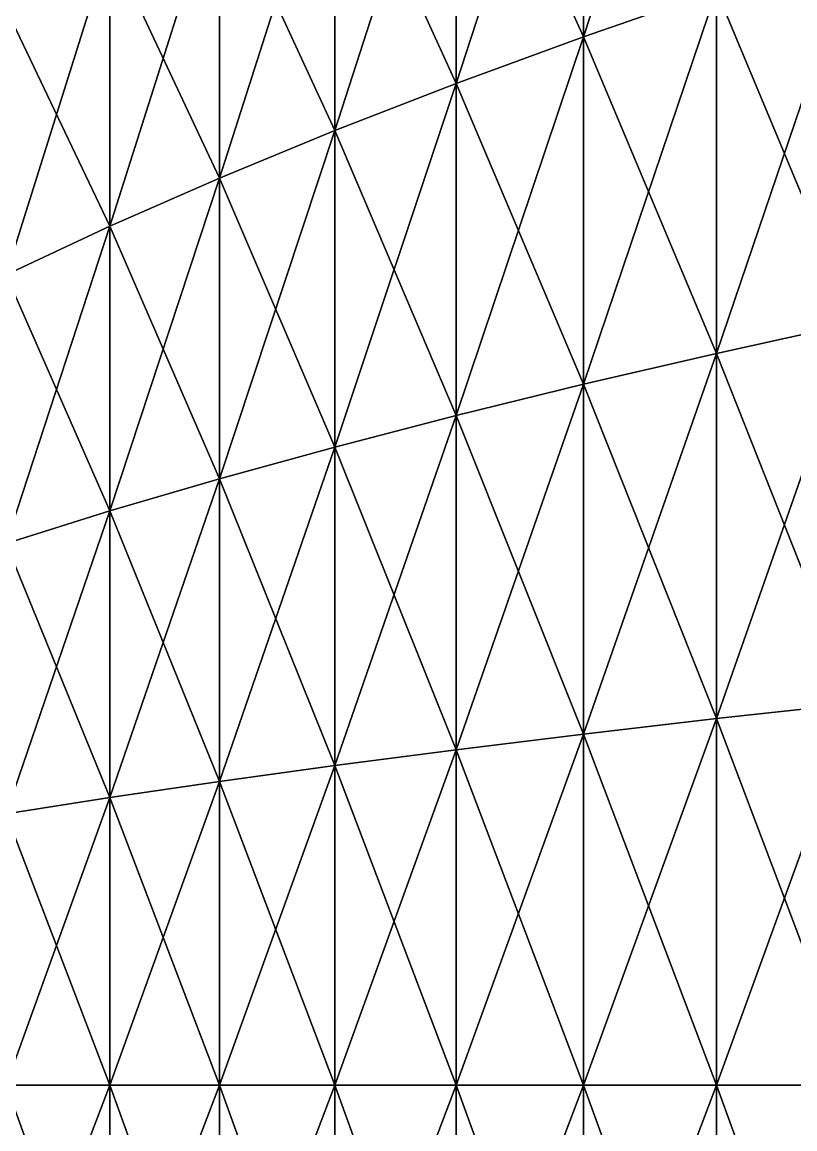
# Model space of a CAD drawing. Header units: inches. Extents: x 0 to 100, y -254 to 254.
# Drawn here: x 22.31 to 43.11, y -1.18 to 28.61 of the extents above; entities that cross this region are included whole.
import ezdxf

# ---------------------------------------------------------------- set-up
doc = ezdxf.new("R2010")
doc.units = ezdxf.units.IN
doc.header["$LTSCALE"] = 125.488919
doc.header["$MEASUREMENT"] = 0
doc.layers.add('1', color=7, linetype='CONTINUOUS')
doc.layers.add('3', color=7, linetype='CONTINUOUS')

msp = doc.modelspace()

# ---------------------------------------------------------------- linework, layer by layer
at = {"layer": '1', "linetype": 'CONTINUOUS'}
for points in [[(37.424, 28.213, -160.005), (33.998, 35.8, -151.05), (37.424, 37.469, -158.093), (37.424, 28.213, -160.005)], [(37.424, 28.213, -160.005), (37.424, 37.469, -158.093), (41.004, 29.457, -167.058), (37.424, 28.213, -160.005)], [(33.998, 26.956, -152.876), (30.73, 34.114, -143.937), (33.998, 35.8, -151.05), (33.998, 26.956, -152.876)], [(33.998, 26.956, -152.876), (33.998, 35.8, -151.05), (37.424, 28.213, -160.005), (33.998, 26.956, -152.876)], [(30.73, 25.687, -145.677), (27.62, 32.412, -136.757), (30.73, 34.114, -143.937), (30.73, 25.687, -145.677)], [(30.73, 25.687, -145.677), (30.73, 34.114, -143.937), (33.998, 26.956, -152.876), (30.73, 25.687, -145.677)], [(27.62, 24.405, -138.41), (24.67, 30.695, -129.513), (27.62, 32.412, -136.757), (27.62, 24.405, -138.41)], [(27.62, 24.405, -138.41), (27.62, 32.412, -136.757), (30.73, 25.687, -145.677), (27.62, 24.405, -138.41)], [(24.67, 23.113, -131.078), (21.88, 28.964, -122.209), (24.67, 30.695, -129.513), (24.67, 23.113, -131.078)], [(24.67, 23.113, -131.078), (24.67, 30.695, -129.513), (27.62, 24.405, -138.41), (24.67, 23.113, -131.078)], [(44.739, 20.516, -175.525), (41.004, 29.457, -167.058), (44.739, 30.687, -174.035), (44.739, 20.516, -175.525)], [(41.004, 19.693, -168.489), (37.424, 28.213, -160.005), (41.004, 29.457, -167.058), (41.004, 19.693, -168.489)], [(41.004, 19.693, -168.489), (41.004, 29.457, -167.058), (44.739, 20.516, -175.525), (41.004, 19.693, -168.489)], [(21.88, 21.809, -123.686), (21.88, 28.964, -122.209), (24.67, 23.113, -131.078), (21.88, 21.809, -123.686)], [(37.424, 18.862, -161.374), (33.998, 26.956, -152.876), (37.424, 28.213, -160.005), (37.424, 18.862, -161.374)], [(37.424, 18.862, -161.374), (37.424, 28.213, -160.005), (41.004, 19.693, -168.489), (37.424, 18.862, -161.374)], [(33.998, 18.022, -154.185), (30.73, 25.687, -145.677), (33.998, 26.956, -152.876), (33.998, 18.022, -154.185)], [(33.998, 18.022, -154.185), (33.998, 26.956, -152.876), (37.424, 18.862, -161.374), (33.998, 18.022, -154.185)], [(30.73, 17.173, -146.924), (27.62, 24.405, -138.41), (30.73, 25.687, -145.677), (30.73, 17.173, -146.924)], [(30.73, 17.173, -146.924), (30.73, 25.687, -145.677), (33.998, 18.022, -154.185), (30.73, 17.173, -146.924)], [(27.62, 16.316, -139.595), (24.67, 23.113, -131.078), (27.62, 24.405, -138.41), (27.62, 16.316, -139.595)], [(27.62, 16.316, -139.595), (27.62, 24.405, -138.41), (30.73, 17.173, -146.924), (27.62, 16.316, -139.595)], [(24.67, 15.452, -132.2), (21.88, 21.809, -123.686), (24.67, 23.113, -131.078), (24.67, 15.452, -132.2)], [(24.67, 15.452, -132.2), (24.67, 23.113, -131.078), (27.62, 16.316, -139.595), (24.67, 15.452, -132.2)], [(21.88, 14.581, -124.745), (21.88, 21.809, -123.686), (24.67, 15.452, -132.2), (21.88, 14.581, -124.745)], [(44.739, 10.275, -176.421), (41.004, 19.693, -168.489), (44.739, 20.516, -175.525), (44.739, 10.275, -176.421)], [(41.004, 9.863, -169.349), (37.424, 18.862, -161.374), (41.004, 19.693, -168.489), (41.004, 9.863, -169.349)], [(41.004, 9.863, -169.349), (41.004, 19.693, -168.489), (44.739, 10.275, -176.421), (41.004, 9.863, -169.349)], [(37.424, 9.447, -162.198), (33.998, 18.022, -154.185), (37.424, 18.862, -161.374), (37.424, 9.447, -162.198)], [(37.424, 9.447, -162.198), (37.424, 18.862, -161.374), (41.004, 9.863, -169.349), (37.424, 9.447, -162.198)], [(33.998, 9.026, -154.972), (30.73, 17.173, -146.924), (33.998, 18.022, -154.185), (33.998, 9.026, -154.972)], [(33.998, 9.026, -154.972), (33.998, 18.022, -154.185), (37.424, 9.447, -162.198), (33.998, 9.026, -154.972)], [(30.73, 8.601, -147.674), (27.62, 16.316, -139.595), (30.73, 17.173, -146.924), (30.73, 8.601, -147.674)], [(30.73, 8.601, -147.674), (30.73, 17.173, -146.924), (33.998, 9.026, -154.972), (30.73, 8.601, -147.674)], [(27.62, 8.172, -140.307), (24.67, 15.452, -132.2), (27.62, 16.316, -139.595), (27.62, 8.172, -140.307)], [(27.62, 8.172, -140.307), (27.62, 16.316, -139.595), (30.73, 8.601, -147.674), (27.62, 8.172, -140.307)], [(24.67, 7.739, -132.875), (21.88, 14.581, -124.745), (24.67, 15.452, -132.2), (24.67, 7.739, -132.875)], [(24.67, 7.739, -132.875), (24.67, 15.452, -132.2), (27.62, 8.172, -140.307), (24.67, 7.739, -132.875)], [(21.88, 7.303, -125.381), (21.88, 14.581, -124.745), (24.67, 7.739, -132.875), (21.88, 7.303, -125.381)], [(44.739, 0, -176.72), (41.004, 9.863, -169.349), (44.739, 10.275, -176.421), (44.739, 0, -176.72)], [(41.004, 0, -169.636), (37.424, 9.447, -162.198), (41.004, 9.863, -169.349), (41.004, 0, -169.636)], [(41.004, 0, -169.636), (41.004, 9.863, -169.349), (44.739, 0, -176.72), (41.004, 0, -169.636)], [(37.424, 0, -162.473), (33.998, 9.026, -154.972), (37.424, 9.447, -162.198), (37.424, 0, -162.473)], [(37.424, 0, -162.473), (37.424, 9.447, -162.198), (41.004, 0, -169.636), (37.424, 0, -162.473)], [(33.998, 0, -155.235), (30.73, 8.601, -147.674), (33.998, 9.026, -154.972), (33.998, 0, -155.235)], [(33.998, 0, -155.235), (33.998, 9.026, -154.972), (37.424, 0, -162.473), (33.998, 0, -155.235)], [(30.73, 0, -147.924), (27.62, 8.172, -140.307), (30.73, 8.601, -147.674), (30.73, 0, -147.924)], [(30.73, 0, -147.924), (30.73, 8.601, -147.674), (33.998, 0, -155.235), (30.73, 0, -147.924)], [(27.62, 0, -140.545), (24.67, 7.739, -132.875), (27.62, 8.172, -140.307), (27.62, 0, -140.545)], [(27.62, 0, -140.545), (27.62, 8.172, -140.307), (30.73, 0, -147.924), (27.62, 0, -140.545)], [(24.67, 0, -133.1), (21.88, 7.303, -125.381), (24.67, 7.739, -132.875), (24.67, 0, -133.1)], [(24.67, 0, -133.1), (24.67, 7.739, -132.875), (27.62, 0, -140.545), (24.67, 0, -133.1)], [(21.88, 0, -125.594), (21.88, 7.303, -125.381), (24.67, 0, -133.1), (21.88, 0, -125.594)], [(21.88, -7.303, -125.381), (21.88, 0, -125.594), (24.67, -7.739, -132.875), (21.88, -7.303, -125.381)], [(24.67, -7.739, -132.875), (21.88, 0, -125.594), (24.67, 0, -133.1), (24.67, -7.739, -132.875)], [(24.67, -7.739, -132.875), (24.67, 0, -133.1), (27.62, -8.172, -140.307), (24.67, -7.739, -132.875)], [(27.62, -8.172, -140.307), (24.67, 0, -133.1), (27.62, 0, -140.545), (27.62, -8.172, -140.307)], [(27.62, -8.172, -140.307), (27.62, 0, -140.545), (30.73, -8.601, -147.674), (27.62, -8.172, -140.307)], [(30.73, -8.601, -147.674), (27.62, 0, -140.545), (30.73, 0, -147.924), (30.73, -8.601, -147.674)], [(30.73, -8.601, -147.674), (30.73, 0, -147.924), (33.998, -9.026, -154.972), (30.73, -8.601, -147.674)], [(33.998, -9.026, -154.972), (30.73, 0, -147.924), (33.998, 0, -155.235), (33.998, -9.026, -154.972)], [(33.998, -9.026, -154.972), (33.998, 0, -155.235), (37.424, -9.447, -162.198), (33.998, -9.026, -154.972)], [(37.424, -9.447, -162.198), (33.998, 0, -155.235), (37.424, 0, -162.473), (37.424, -9.447, -162.198)], [(37.424, -9.447, -162.198), (37.424, 0, -162.473), (41.004, -9.863, -169.349), (37.424, -9.447, -162.198)], [(41.004, -9.863, -169.349), (37.424, 0, -162.473), (41.004, 0, -169.636), (41.004, -9.863, -169.349)], [(41.004, -9.863, -169.349), (41.004, 0, -169.636), (44.739, -10.275, -176.421), (41.004, -9.863, -169.349)], [(44.739, -10.275, -176.421), (41.004, 0, -169.636), (44.739, 0, -176.72), (44.739, -10.275, -176.421)]]:
    msp.add_3dface(points, dxfattribs=at)
at = {"layer": '3', "linetype": 'CONTINUOUS'}
for points in [[(37.424, 37.469, 158.093), (37.424, 28.213, 160.005), (41.004, 39.121, 165.063), (37.424, 37.469, 158.093)], [(41.004, 39.121, 165.063), (37.424, 28.213, 160.005), (41.004, 29.457, 167.058), (41.004, 39.121, 165.063)], [(33.998, 35.8, 151.05), (33.998, 26.956, 152.876), (37.424, 37.469, 158.093), (33.998, 35.8, 151.05)], [(37.424, 37.469, 158.093), (33.998, 26.956, 152.876), (37.424, 28.213, 160.005), (37.424, 37.469, 158.093)], [(30.73, 34.114, 143.937), (30.73, 25.687, 145.677), (33.998, 35.8, 151.05), (30.73, 34.114, 143.937)], [(33.998, 35.8, 151.05), (30.73, 25.687, 145.677), (33.998, 26.956, 152.876), (33.998, 35.8, 151.05)], [(27.62, 32.412, 136.757), (27.62, 24.405, 138.41), (30.73, 34.114, 143.937), (27.62, 32.412, 136.757)], [(30.73, 34.114, 143.937), (27.62, 24.405, 138.41), (30.73, 25.687, 145.677), (30.73, 34.114, 143.937)], [(24.67, 30.695, 129.513), (24.67, 23.113, 131.078), (27.62, 32.412, 136.757), (24.67, 30.695, 129.513)], [(27.62, 32.412, 136.757), (24.67, 23.113, 131.078), (27.62, 24.405, 138.41), (27.62, 32.412, 136.757)], [(21.88, 28.964, 122.209), (21.88, 21.809, 123.686), (24.67, 30.695, 129.513), (21.88, 28.964, 122.209)], [(24.67, 30.695, 129.513), (21.88, 21.809, 123.686), (24.67, 23.113, 131.078), (24.67, 30.695, 129.513)], [(41.004, 29.457, 167.058), (41.004, 19.693, 168.489), (44.739, 30.687, 174.035), (41.004, 29.457, 167.058)], [(44.739, 30.687, 174.035), (41.004, 19.693, 168.489), (44.739, 20.516, 175.525), (44.739, 30.687, 174.035)], [(37.424, 28.213, 160.005), (37.424, 18.862, 161.374), (41.004, 29.457, 167.058), (37.424, 28.213, 160.005)], [(41.004, 29.457, 167.058), (37.424, 18.862, 161.374), (41.004, 19.693, 168.489), (41.004, 29.457, 167.058)], [(33.998, 26.956, 152.876), (33.998, 18.022, 154.185), (37.424, 28.213, 160.005), (33.998, 26.956, 152.876)], [(37.424, 28.213, 160.005), (33.998, 18.022, 154.185), (37.424, 18.862, 161.374), (37.424, 28.213, 160.005)], [(30.73, 25.687, 145.677), (30.73, 17.173, 146.924), (33.998, 26.956, 152.876), (30.73, 25.687, 145.677)], [(33.998, 26.956, 152.876), (30.73, 17.173, 146.924), (33.998, 18.022, 154.185), (33.998, 26.956, 152.876)], [(27.62, 24.405, 138.41), (27.62, 16.316, 139.595), (30.73, 25.687, 145.677), (27.62, 24.405, 138.41)], [(30.73, 25.687, 145.677), (27.62, 16.316, 139.595), (30.73, 17.173, 146.924), (30.73, 25.687, 145.677)], [(24.67, 23.113, 131.078), (24.67, 15.452, 132.2), (27.62, 24.405, 138.41), (24.67, 23.113, 131.078)], [(27.62, 24.405, 138.41), (24.67, 15.452, 132.2), (27.62, 16.316, 139.595), (27.62, 24.405, 138.41)], [(21.88, 21.809, 123.686), (21.88, 14.581, 124.745), (24.67, 23.113, 131.078), (21.88, 21.809, 123.686)], [(24.67, 23.113, 131.078), (21.88, 14.581, 124.745), (24.67, 15.452, 132.2), (24.67, 23.113, 131.078)], [(41.004, 19.693, 168.489), (41.004, 9.863, 169.349), (44.739, 20.516, 175.525), (41.004, 19.693, 168.489)], [(44.739, 20.516, 175.525), (41.004, 9.863, 169.349), (44.739, 10.275, 176.421), (44.739, 20.516, 175.525)], [(37.424, 18.862, 161.374), (37.424, 9.447, 162.198), (41.004, 19.693, 168.489), (37.424, 18.862, 161.374)], [(41.004, 19.693, 168.489), (37.424, 9.447, 162.198), (41.004, 9.863, 169.349), (41.004, 19.693, 168.489)], [(33.998, 18.022, 154.185), (33.998, 9.026, 154.972), (37.424, 18.862, 161.374), (33.998, 18.022, 154.185)], [(37.424, 18.862, 161.374), (33.998, 9.026, 154.972), (37.424, 9.447, 162.198), (37.424, 18.862, 161.374)], [(30.73, 17.173, 146.924), (30.73, 8.601, 147.674), (33.998, 18.022, 154.185), (30.73, 17.173, 146.924)], [(33.998, 18.022, 154.185), (30.73, 8.601, 147.674), (33.998, 9.026, 154.972), (33.998, 18.022, 154.185)], [(27.62, 16.316, 139.595), (27.62, 8.172, 140.307), (30.73, 17.173, 146.924), (27.62, 16.316, 139.595)], [(30.73, 17.173, 146.924), (27.62, 8.172, 140.307), (30.73, 8.601, 147.674), (30.73, 17.173, 146.924)], [(24.67, 15.452, 132.2), (24.67, 7.739, 132.875), (27.62, 16.316, 139.595), (24.67, 15.452, 132.2)], [(27.62, 16.316, 139.595), (24.67, 7.739, 132.875), (27.62, 8.172, 140.307), (27.62, 16.316, 139.595)], [(21.88, 14.581, 124.745), (21.88, 7.303, 125.381), (24.67, 15.452, 132.2), (21.88, 14.581, 124.745)], [(24.67, 15.452, 132.2), (21.88, 7.303, 125.381), (24.67, 7.739, 132.875), (24.67, 15.452, 132.2)], [(41.004, 9.863, 169.349), (41.004, 0, 169.636), (44.739, 10.275, 176.421), (41.004, 9.863, 169.349)], [(44.739, 10.275, 176.421), (41.004, 0, 169.636), (44.739, 0, 176.72), (44.739, 10.275, 176.421)], [(37.424, 9.447, 162.198), (37.424, 0, 162.473), (41.004, 9.863, 169.349), (37.424, 9.447, 162.198)], [(41.004, 9.863, 169.349), (37.424, 0, 162.473), (41.004, 0, 169.636), (41.004, 9.863, 169.349)], [(33.998, 9.026, 154.972), (33.998, 0, 155.235), (37.424, 9.447, 162.198), (33.998, 9.026, 154.972)], [(37.424, 9.447, 162.198), (33.998, 0, 155.235), (37.424, 0, 162.473), (37.424, 9.447, 162.198)], [(30.73, 8.601, 147.674), (30.73, 0, 147.924), (33.998, 9.026, 154.972), (30.73, 8.601, 147.674)], [(33.998, 9.026, 154.972), (30.73, 0, 147.924), (33.998, 0, 155.235), (33.998, 9.026, 154.972)], [(27.62, 8.172, 140.307), (27.62, 0, 140.545), (30.73, 8.601, 147.674), (27.62, 8.172, 140.307)], [(30.73, 8.601, 147.674), (27.62, 0, 140.545), (30.73, 0, 147.924), (30.73, 8.601, 147.674)], [(24.67, 7.739, 132.875), (24.67, 0, 133.1), (27.62, 8.172, 140.307), (24.67, 7.739, 132.875)], [(27.62, 8.172, 140.307), (24.67, 0, 133.1), (27.62, 0, 140.545), (27.62, 8.172, 140.307)], [(21.88, 7.303, 125.381), (21.88, 0, 125.594), (24.67, 7.739, 132.875), (21.88, 7.303, 125.381)], [(24.67, 7.739, 132.875), (21.88, 0, 125.594), (24.67, 0, 133.1), (24.67, 7.739, 132.875)], [(21.88, 0, 125.594), (21.88, -7.303, 125.381), (24.67, 0, 133.1), (21.88, 0, 125.594)], [(24.67, 0, 133.1), (21.88, -7.303, 125.381), (24.67, -7.739, 132.875), (24.67, 0, 133.1)], [(24.67, 0, 133.1), (24.67, -7.739, 132.875), (27.62, 0, 140.545), (24.67, 0, 133.1)], [(27.62, 0, 140.545), (24.67, -7.739, 132.875), (27.62, -8.172, 140.307), (27.62, 0, 140.545)], [(27.62, 0, 140.545), (27.62, -8.172, 140.307), (30.73, 0, 147.924), (27.62, 0, 140.545)], [(30.73, 0, 147.924), (27.62, -8.172, 140.307), (30.73, -8.601, 147.674), (30.73, 0, 147.924)], [(30.73, 0, 147.924), (30.73, -8.601, 147.674), (33.998, 0, 155.235), (30.73, 0, 147.924)], [(33.998, 0, 155.235), (30.73, -8.601, 147.674), (33.998, -9.026, 154.972), (33.998, 0, 155.235)], [(33.998, 0, 155.235), (33.998, -9.026, 154.972), (37.424, 0, 162.473), (33.998, 0, 155.235)], [(37.424, 0, 162.473), (33.998, -9.026, 154.972), (37.424, -9.447, 162.198), (37.424, 0, 162.473)], [(37.424, 0, 162.473), (37.424, -9.447, 162.198), (41.004, 0, 169.636), (37.424, 0, 162.473)], [(41.004, 0, 169.636), (37.424, -9.447, 162.198), (41.004, -9.863, 169.349), (41.004, 0, 169.636)], [(41.004, 0, 169.636), (41.004, -9.863, 169.349), (44.739, 0, 176.72), (41.004, 0, 169.636)], [(44.739, 0, 176.72), (41.004, -9.863, 169.349), (44.739, -10.275, 176.421), (44.739, 0, 176.72)]]:
    msp.add_3dface(points, dxfattribs=at)

doc.saveas('drawing.dxf')
